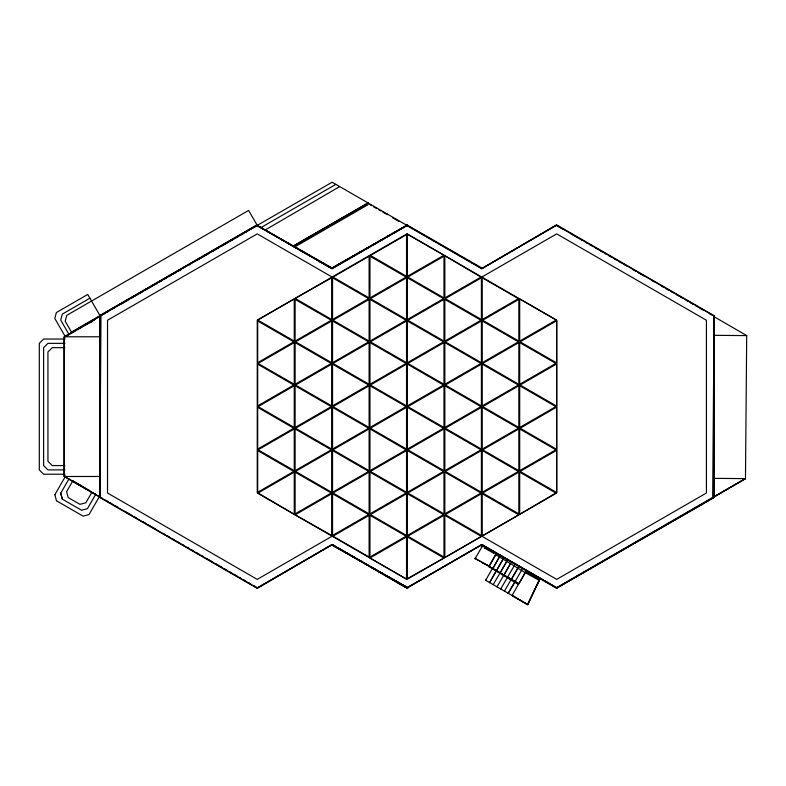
<?xml version="1.0" encoding="UTF-8"?>
<svg xmlns="http://www.w3.org/2000/svg" width="786" height="786" viewBox="0 0 786 786"><rect width="100%" height="100%" fill="white"/><g stroke="black" fill="none" stroke-linecap="round" stroke-linejoin="round"><path stroke-width="1.18" d="M713.757 315.51L713.757 497.243L556.694 587.859L481.906 544.541L481.612 545.042L556.478 588.233L556.694 587.692L481.828 544.669L406.755 588.233L332.144 544.61L407.836 587.859L331.928 544.983M100.186 497.243L99.753 316.011L99.753 497.243L100.981 316.011M481.867 268.645L556.91 225.022L713.973 315.638L712.931 497.312L556.694 587.692M713.757 316.503L746.7 335.602L745.472 478.625L714.435 496.762M481.661 546.909L481.936 546.84M475.147 558.119L475.157 558.738L475.304 558.188M492.439 568.386L485.571 580.451L486.21 580.264M524.96 572.513L525.461 572.807L495.475 554.523L495.828 554.975M527.327 604.306L527.828 604.601L512.187 595.808M488.558 566.146L488.45 566.087M481.73 547.036L482.594 544.944M512.393 595.375L527.671 604.798L539.442 579.675L525.726 571.766L512.04 595.483M527.789 604.238L539.117 580.942M538.862 580.834L527.583 604.454L485.601 580.235M539.127 580.333L538.882 580.844L539.147 580.343L525.461 572.807M489.383 566.657L488.833 566.568M518.377 584.509L489.089 566.627L495.799 554.503L489.02 566.097L482.083 562.707M519.124 583.497L525.726 571.766M73.422 480.885L73.059 481.513L91.471 491.977M91.333 492.223L91.608 491.722M492.822 568.435L499.542 556.655L492.743 568.887M496.565 570.587L503.276 558.817L489.452 582.75L496.428 570.695M521.983 569.604L515.154 581.493M504.042 574.871L510.762 563.13M514.506 565.291L500.711 588.95M511.529 579.184L518.239 567.453L504.425 591.17M257.169 225.444L332.34 268.095L332.016 268.655L257.12 225.553L257.592 225.071L256.835 225.238M500.289 572.68L507.019 560.978L493.225 584.637M54.794 494.816L65.189 476.807M68.952 478.92L60.699 493.235L62.281 499.13L81.538 510.242L87.443 508.66L95.637 494.453L92.63 492.537M72.636 481.179L66.594 491.653L68.176 497.548L79.956 504.347L85.861 502.765L91.893 492.291L95.637 494.453M99.38 496.614L89.024 514.565L83.12 516.147L56.376 500.711M100.225 497.184L99.969 497.617L257.032 588.233L332.114 544.541L407.364 588.125L407.04 587.732L481.798 544.61M339.483 186.714L265.187 229.974M368.565 203.24L368.28 203.741L367.563 203.24M387.233 214.676L387.518 214.175M406.185 225.611L406.47 225.11M407.433 234.14L444.09 255.283M294.288 514.368L258.113 493.009L294.249 472.16L294.249 513.847M295.035 514.801L331.682 535.443L331.682 493.755L295.546 514.604M444.837 255.715L480.963 277.065L444.837 297.904L444.837 256.216M482.044 268.213L481.759 268.714L406.902 225.523L407.187 225.022L482.083 268.144M369.852 557.972L406.509 579.115M519.654 298.886L556.321 320.03M370.108 566.549L407.836 587.859L406.755 588.233L407.905 587.82L331.898 545.042M406.991 587.83L481.828 544.669L556.694 587.859M406.421 587.535L407.738 587.81L406.755 588.233M481.779 547.105L475.225 558.463L488.951 566.087M484.775 548.137L485.139 547.518L493.863 552.548L493.5 553.177M488.804 566.627L489.02 566.097M504.484 574.016L510.193 564.122M496.939 586.857L503.914 575.008M495.544 555.014L496.732 553.098M499.326 557.205L500.505 555.28M406.686 588.272L407.394 587.535M406.49 225.238L407.394 225.297L332.144 268.645L331.898 268.213L407.345 225.11L332.114 268.586L257.12 225.553L257.651 225.238L256.462 225.356L99.969 315.638L257.592 225.071L256.678 225.729M71.467 332.085L256.963 224.894M714.366 496.683L745.472 478.625L713.59 478.35M89.909 298.189L62.281 314.125L60.699 320.02L68.952 334.335M100.333 316.09L64.344 336.86L64.344 476.395M102.455 314.872L104.567 313.643M106.69 312.425L108.812 311.197M111.995 309.36L114.117 308.141M121.535 303.858L127.902 300.193M131.075 298.356L137.442 294.681M139.564 293.463L142.738 291.626M144.86 290.398L146.982 289.179M149.104 287.951L152.287 286.124M154.4 284.896L156.522 283.677M159.705 281.84L161.828 280.612M163.95 279.394L166.062 278.165M169.245 276.328L171.368 275.11M173.49 273.882L175.612 272.663M178.786 270.826L180.908 269.608M188.335 265.324L190.458 264.096M197.876 259.812L209.538 253.092M212.721 251.255L219.078 247.58M221.2 246.362L228.618 242.078M230.74 240.85L233.923 239.023M236.046 237.794L238.168 236.576M240.29 235.348L243.464 233.511M245.586 232.292L247.708 231.064M250.891 229.237L253.013 228.009M255.126 226.79L257.248 225.562L264.627 229.817M66.515 336.094L75.466 330.935M77.382 329.835L81.086 327.693M81.597 327.398L87.914 323.753M88.346 323.508L94.566 319.912M90.007 322.712L92.05 321.533M260.991 227.557L335.848 184.366M293.207 246.136L368.064 202.955L293.158 246.106L310.028 255.843M322.162 229.767L302.875 240.565M340.2 219.363L358.544 208.781M295.035 245.743L297.137 244.534M299.23 243.326L320.501 231.055M321.238 230.632L324.402 228.805M326.485 227.606L328.577 226.397M332.223 224.295L335.367 222.477M336.27 221.957L339.552 220.06M341.095 219.176L344.926 216.965M346.891 215.826L348.994 214.283M350.939 213.497L353.179 212.2M360.519 207.966L366.836 204.321M307.817 238.541L309.733 237.431M294.701 247.001L368.064 204.674M369.4 256.049L332.979 277.065L369.106 297.904L369.106 256.216M443.54 255.47L407.403 276.308L407.403 234.621M481.828 268.586L556.478 225.022L481.828 268.586L332.114 182.205L64.197 336.772L64.197 476.483L257.503 588.174L332.144 544.61M481.828 277.065L556.694 233.874L706.418 320.246L706.418 493.009L556.694 579.38L481.828 536.19M555.83 320.246L519.693 341.095L519.693 299.407M556.262 321.002L520.126 341.841L556.262 362.69M556.262 364.183L520.126 385.032L556.262 405.881M332.114 536.19L257.248 579.38L107.525 493.009L107.525 320.246L257.248 233.874L332.114 277.065M556.262 407.374L520.126 428.223L556.262 449.071M257.248 587.859L332.114 544.669L407.403 588.105M370.403 557.785L406.539 536.946L406.539 578.634M556.262 450.565L520.126 471.413L556.262 492.262M713.973 497.617L556.478 588.233L714.15 497.312L714.15 316.07L556.655 225.454M713.688 496.87L745.472 478.625M407.394 225.297L331.898 268.213L407.325 225.022M331.898 268.213L407.345 225.11M518.731 583.89L488.951 566.372M713.334 497.283L713.717 316.07M556.694 320.678L556.694 363.004M100.186 336.772L64.197 336.772L64.914 338.019L64.344 338.019M64.344 338.304L64.344 474.95M64.914 339.041L43.623 339.041L39.3 343.354L39.3 469.9L43.623 474.213L64.914 474.213M64.914 343.354L47.936 343.354L43.623 347.677L43.623 465.577L47.936 469.9L64.914 469.9M64.914 347.677L52.259 347.677L47.936 351.99L47.936 461.264L52.259 465.577L64.914 465.577M556.694 363.869L556.694 406.195M556.694 407.06L556.694 449.386M556.694 450.25L556.694 492.576M100.186 476.483L64.197 476.483L64.914 475.235L64.344 475.235L64.629 475.736M713.757 335.317L746.7 335.602M489.089 566.627L492.675 568.543M474.94 558.463L489.236 566.372M74.994 482.103L81.734 485.935M73.206 481.258L89.565 490.562M257.179 225.425L332.095 268.527M489.275 566.627L518.622 583.497M556.694 225.562L563.051 229.237M570.479 233.511L577.897 237.794M580.019 239.023L582.141 240.241M585.315 242.078L587.437 243.296M589.559 244.525L591.681 245.753M594.864 247.58L596.987 248.808M599.099 250.027L602.282 251.864M604.405 253.092L606.527 254.31M608.649 255.538L611.822 257.366M613.945 258.594L616.067 259.812M619.25 261.65L621.372 262.878M623.485 264.096L626.668 265.933M633.035 269.608L636.208 271.435M638.33 272.663L644.697 276.328M652.115 280.612L654.237 281.84M661.655 286.124L663.777 287.342M666.96 289.179L669.082 290.398M671.205 291.626L673.317 292.844M676.5 294.681L678.623 295.909M680.745 297.128L682.867 298.356M686.04 300.193L688.163 301.411M690.285 302.639L693.468 304.467M695.59 305.695L697.703 306.913M699.825 308.141L703.008 309.979M709.375 313.643L711.487 314.872M369.332 204.34L371.434 205.559M373.537 206.777L376.7 208.595M378.803 209.813L380.915 211.031M383.018 212.24L386.181 214.067M392.499 217.712L398.816 221.357M312.13 257.061L314.233 258.27M317.387 260.087L332.114 268.586M266.739 231.035L274.118 235.299M276.23 236.507L278.332 237.726M280.445 238.944L301.529 251.107M303.642 252.326L306.805 254.153M317.348 260.235L320.511 262.062L318.458 260.814M322.624 263.281L331.053 268.144M295.546 298.651L331.682 319.499L331.682 277.812L295.114 298.405M258.113 320.246L294.249 341.095L294.249 299.407M518.396 514.604L482.26 493.755L482.26 535.443M480.963 536.19L444.837 515.351L444.837 557.038M484.147 547.783L494.129 553.54M443.54 557.785L407.403 536.946L407.403 578.634L444.002 558.021M338.432 548.156L344.759 551.801M346.872 553.02L354.25 557.274M356.363 558.492L358.465 559.711M360.577 560.929L363.741 562.756M365.854 563.965L367.956 565.183M370.068 566.401L373.232 568.229M375.344 569.447L377.447 570.656M380.611 572.483L382.723 573.701M384.826 574.92L386.938 576.138M394.317 580.392L400.644 584.047M402.756 585.256L405.92 587.083M65.376 476.994L102.455 498.383M105.629 500.22L107.751 501.448M109.873 502.667L111.995 503.895M115.178 505.722L117.291 506.95M124.719 511.234L131.075 514.899M134.259 516.736L136.381 517.964M142.738 521.629L145.921 523.466M148.043 524.684L150.165 525.913M152.287 527.131L155.461 528.968M162.889 533.252L165.011 534.48M167.123 535.698L169.245 536.926M172.429 538.754L174.551 539.982M176.673 541.2L179.847 543.038M181.969 544.266L184.091 545.484M187.274 547.321L189.397 548.54M191.509 549.768L193.631 550.996M196.814 552.823L198.937 554.051M201.059 555.27L203.181 556.498M206.354 558.335L212.721 562M215.895 563.837L222.261 567.512M224.383 568.73L227.567 570.567M229.679 571.786L231.801 573.014M233.923 574.232L237.107 576.069M239.229 577.297L241.341 578.516M243.464 579.744L246.647 581.571M248.769 582.799L250.891 584.018M254.065 585.855L256.187 587.083M303.76 252.267L305.862 253.495M323.714 263.87L325.807 265.088M492.94 568.681L518.465 583.664M358.396 208.526L358.681 209.027M519.575 514.417L555.83 493.009L519.693 472.16L519.693 513.847M518.829 514.85L482.162 536.003M340.053 219.107L340.338 219.608M330.886 224.403L331.171 224.904M330.385 224.688L330.67 225.189M322.024 229.512L322.309 230.013M481.415 536.435L444.758 557.588M293.699 245.851L293.993 246.352M257.248 225.395L248.612 210.432L66.79 315.333L65.199 321.238L71.801 332.665M294.367 298.837L257.71 319.99M100.225 316.07L87.747 294.445L56.376 312.543L54.794 318.438L65.189 336.447M60.758 493.127L62.389 499.189M54.853 494.708L56.484 500.77M508.149 593.391L515.135 581.483L508.149 593.391M406.971 233.874L257.248 320.246L257.248 493.009L406.971 579.38L556.694 493.009L556.694 320.246L406.971 233.874M406.539 234.621L370.403 255.47L406.539 276.308L406.539 234.621M293.817 341.841L257.68 362.69L257.68 321.002L293.817 341.841M331.25 320.246L295.114 341.095L295.114 299.407L331.25 320.246M368.673 298.651L332.547 319.499L332.547 277.812L368.673 298.651M406.107 277.065L369.97 297.904L369.97 256.216L406.107 277.065M294.249 342.588L258.113 363.437L294.249 384.285L294.249 342.588M331.682 321.002L295.546 341.841L331.682 362.69L331.682 321.002M369.106 299.407L332.979 320.246L369.106 341.095L369.106 299.407M406.539 277.812L370.403 298.651L406.539 319.499L406.539 277.812M443.972 256.216L407.836 277.065L443.972 297.904L443.972 256.216M293.817 385.032L257.68 405.881L257.68 364.183L293.817 385.032M331.25 363.437L295.114 384.285L295.114 342.588L331.25 363.437M368.673 341.841L332.547 362.69L332.547 321.002L368.673 341.841M406.107 320.246L369.97 341.095L369.97 299.407L406.107 320.246M443.54 298.651L407.403 319.499L407.403 277.812L443.54 298.651M294.249 385.779L258.113 406.627L294.249 427.476L294.249 385.779M331.682 364.183L295.546 385.032L331.682 405.881L331.682 364.183M369.106 342.588L332.979 363.437L369.106 384.285L369.106 342.588M406.539 321.002L370.403 341.841L406.539 362.69L406.539 321.002M443.972 299.407L407.836 320.246L443.972 341.095L443.972 299.407M481.396 277.812L445.269 298.651L481.396 319.499L481.396 277.812M293.817 428.223L257.68 449.071L257.68 407.374L293.817 428.223M331.25 406.627L295.114 427.476L295.114 385.779L331.25 406.627M368.673 385.032L332.547 405.881L332.547 364.183L368.673 385.032M406.107 363.437L369.97 384.285L369.97 342.588L406.107 363.437M443.54 341.841L407.403 362.69L407.403 321.002L443.54 341.841M480.963 320.246L444.837 341.095L444.837 299.407L480.963 320.246M518.396 298.651L482.26 319.499L482.26 277.812L518.396 298.651M294.249 428.969L258.113 449.818L294.249 470.667L294.249 428.969M331.682 407.374L295.546 428.223L331.682 449.071L331.682 407.374M369.106 385.779L332.979 406.627L369.106 427.476L369.106 385.779M406.539 364.183L370.403 385.032L406.539 405.881L406.539 364.183M443.972 342.588L407.836 363.437L443.972 384.285L443.972 342.588M481.396 321.002L445.269 341.841L481.396 362.69L481.396 321.002M518.829 299.407L482.692 320.246L518.829 341.095L518.829 299.407M293.817 471.413L257.68 492.262L257.68 450.565L293.817 471.413M331.25 449.818L295.114 470.667L295.114 428.969L331.25 449.818M368.673 428.223L332.547 449.071L332.547 407.374L368.673 428.223M406.107 406.627L369.97 427.476L369.97 385.779L406.107 406.627M443.54 385.032L407.403 405.881L407.403 364.183L443.54 385.032M480.963 363.437L444.837 384.285L444.837 342.588L480.963 363.437M518.396 341.841L482.26 362.69L482.26 321.002L518.396 341.841M331.682 450.565L295.546 471.413L331.682 492.262L331.682 450.565M369.106 428.969L332.979 449.818L369.106 470.667L369.106 428.969M406.539 407.374L370.403 428.223L406.539 449.071L406.539 407.374M443.972 385.779L407.836 406.627L443.972 427.476L443.972 385.779M481.396 364.183L445.269 385.032L481.396 405.881L481.396 364.183M518.829 342.588L482.692 363.437L518.829 384.285L518.829 342.588M331.25 493.009L295.114 513.847L295.114 472.16L331.25 493.009M368.673 471.413L332.547 492.262L332.547 450.565L368.673 471.413M406.107 449.818L369.97 470.667L369.97 428.969L406.107 449.818M443.54 428.223L407.403 449.071L407.403 407.374L443.54 428.223M480.963 406.627L444.837 427.476L444.837 385.779L480.963 406.627M518.396 385.032L482.26 405.881L482.26 364.183L518.396 385.032M555.83 363.437L519.693 384.285L519.693 342.588L555.83 363.437M369.106 472.16L332.979 493.009L369.106 513.847L369.106 472.16M406.539 450.565L370.403 471.413L406.539 492.262L406.539 450.565M443.972 428.969L407.836 449.818L443.972 470.667L443.972 428.969M481.396 407.374L445.269 428.223L481.396 449.071L481.396 407.374M518.829 385.779L482.692 406.627L518.829 427.476L518.829 385.779M368.673 514.604L332.547 535.443L332.547 493.755L368.673 514.604M406.107 493.009L369.97 513.847L369.97 472.16L406.107 493.009M443.54 471.413L407.403 492.262L407.403 450.565L443.54 471.413M480.963 449.818L444.837 470.667L444.837 428.969L480.963 449.818M518.396 428.223L482.26 449.071L482.26 407.374L518.396 428.223M555.83 406.627L519.693 427.476L519.693 385.779L555.83 406.627M369.106 515.351L332.979 536.19L369.106 557.038L369.106 515.351M406.539 493.755L370.403 514.604L406.539 535.443L406.539 493.755M443.972 472.16L407.836 493.009L443.972 513.847L443.972 472.16M481.396 450.565L445.269 471.413L481.396 492.262L481.396 450.565M518.829 428.969L482.692 449.818L518.829 470.667L518.829 428.969M406.107 536.19L369.97 557.038L369.97 515.351L406.107 536.19M443.54 514.604L407.403 535.443L407.403 493.755L443.54 514.604M480.963 493.009L444.837 513.847L444.837 472.16L480.963 493.009M518.396 471.413L482.26 492.262L482.26 450.565L518.396 471.413M555.83 449.818L519.693 470.667L519.693 428.969L555.83 449.818M443.972 515.351L407.836 536.19L443.972 557.038L443.972 515.351M481.396 493.755L445.269 514.604L481.396 535.443L481.396 493.755M518.829 472.16L482.692 493.009L518.829 513.847L518.829 472.16"/></g></svg>
